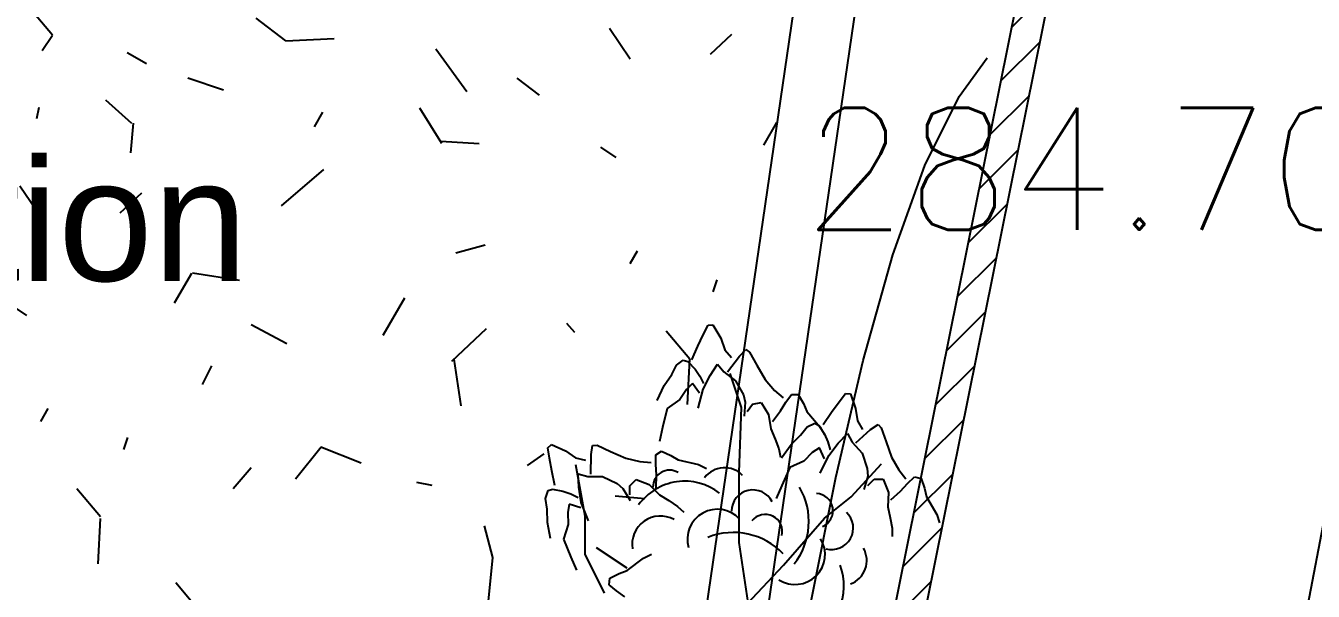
# Model space of a CAD drawing. Extents: x 524954 to 526204, y 9523489 to 9524010.
# Drawn here: x 525779.21 to 525789.76, y 9523773.38 to 9523778.02 of the extents above; entities that cross this region are included whole.
import ezdxf
from ezdxf.enums import TextEntityAlignment as Align

# ---------------------------------------------------------------- set-up
doc = ezdxf.new("R2010")
doc.units = 0
doc.header["$PDMODE"] = 33
doc.header["$PDSIZE"] = 0.1
for name, pattern in [('ACAD_ISO12W100', [21, 12, -3, 0, -3, 0, -3]), ('AXES2', [28.575000000000003, 19.05, -3.175, 3.175, -3.175]), ('CACHE2', [4.762499999999999, 3.175, -1.5875])]:
    doc.linetypes.add(name, pattern=pattern)
for name, color, linetype in [('Arbre', 34, 'ACAD_ISO12W100'), ('Axe_Piste', 3, 'AXES2'), ('Bati', 6, 'Continuous'), ('Cloture', 7, 'Continuous'), ('CN_05_00', 6, 'Continuous'), ('Murs', 1, 'Continuous'), ('TopoAlt', 3, 'Continuous'), ('TOPOJIS', 7, 'Continuous'), ('Toponomie', 7, 'CACHE2')]:
    doc.layers.add(name, color=color, linetype=linetype)
doc.styles.add('Simplex 1.0', font='Simplex.shx', dxfattribs={"width": 0.99, "height": 1})
doc.styles.get("Standard").update_dxf_attribs({"font": 'arial.ttf'})

# ---------------------------------------------------------------- blocks, each defined once
blk = doc.blocks.new('TCPOINT M')
at = {"color": 0}
blk.add_point((0, 0), dxfattribs=at)
at = {"layer": 'TopoAlt', "style": 'Simplex 1.0', "width": 0.99}
blk.add_attdef('ALT', (0.15, 0.15), '', height=1, dxfattribs=at)
blk = doc.blocks.new('v088')
at = {"linetype": 'Continuous'}
for p, q in [((-0.02388164970511752, 12.31839217695381), (0.01610720831365597, 12.39646204700421)), ((0.01610720831365597, 12.39646204700421), (0.05461550801555859, 12.39985978232255)), ((0.05461550801555859, 12.39985978232255), (0.1184329145320362, 12.29060451209676)), ((-0.06855796155264215, 12.22377086445135), (-0.02388164970511752, 12.31839217695381)), ((0.1184329145320362, 12.29060451209676), (0.1522085383334115, 12.19522062480792)), ((-0.1179217272283495, 12.11259810949628), (-0.06855796155264215, 12.22377086445135)), ((0.1522085383334115, 12.19522062480792), (0.2074139273872788, 12.13131362712119)), ((0.1746017505877262, 12.0154535299551), (0.2716580010741154, 12.14351411577212)), ((0.2716580010741154, 12.14351411577212), (0.324228662261703, 12.19656617844748)), ((0.324228662261703, 12.19656617844748), (0.3557057812213316, 12.17513675008746)), ((0.3557057812213316, 12.17513675008746), (0.4150264564583495, 12.06894282677041)), ((-0.2828103920109015, 11.99123214858616), (-0.242821533992128, 12.06930201863628)), ((-0.242821533992128, 12.06930201863628), (-0.1880978684386037, 12.11101701317688)), ((-0.1880978684386037, 12.11101701317688), (-0.1504979594068345, 12.09858098184611)), ((-0.1504979594068345, 12.09858098184611), (-0.09151350719491802, 12.03539165996233)), ((-0.09151350719491802, 12.03539165996233), (-0.05357737513861593, 11.97995102719801)), ((0.03171501870383509, 11.98440282672948), (0.09222525130496706, 12.0781158197326)), ((0.09222525130496706, 12.0781158197326), (0.1436515772013536, 12.01349114624264)), ((0.4150264564583495, 12.06894282677041), (0.4840582623762657, 11.95284718692449)), ((-0.3440382927340124, 11.90129817829444), (-0.2828103920109015, 11.99123214858616)), ((-0.05357737513861593, 11.97995102719801), (-0.02248170127643334, 11.91929602011641)), ((-0.02520687328797067, 11.87179472016851), (0.03171501870383509, 11.98440282672948)), ((0.1436515772013536, 12.01349114624264), (0.2395182703230603, 11.94164481573949)), ((0.2897397825626058, 11.72188760677471), (0.1968680283420099, 11.99979774922383)), ((0.2395182703230603, 11.94164481573949), (0.3047710130834957, 11.82483150009062)), ((0.4840582623762657, 11.95284718692449), (0.5601212490375929, 11.86157871075693)), ((-0.403303911640478, 11.78041435050744), (-0.3440382927340124, 11.90129817829444)), ((-0.1617800925504298, 11.86935020333294), (-0.2168852032014001, 11.78840963007048)), ((-0.1122708263989125, 11.91790556749368), (-0.1617800925504298, 11.86935020333294)), ((-0.05419476485712948, 11.8388824789605), (-0.1122708263989125, 11.91790556749368)), ((-0.06595862150106768, 11.71527369267466), (-0.02520687328797067, 11.87179472016851)), ((0.3047710130834957, 11.82483150009062), (0.320032766192071, 11.76508481250835)), ((0.5601212490375929, 11.86157871075693), (0.6304428907242254, 11.80054241628227)), ((0.6527358245750747, 11.76562289237836), (0.6993744182392447, 11.82929434738554)), ((0.6993744182392447, 11.82929434738554), (0.7544343068173021, 11.82800474049287)), ((0.7544343068173021, 11.82800474049287), (0.7959587794829304, 11.75366899417071)), ((1.088589468255918, 11.76760313659798), (1.142441950784132, 11.83684130165773)), ((1.142441950784132, 11.83684130165773), (1.180908009733344, 11.83299473693211)), ((1.180908009733344, 11.83299473693211), (1.223220674577306, 11.71375123044044)), ((-0.3202097442363083, 11.71397303801854), (-0.3571824292913561, 11.55816968632763)), ((-0.2168852032014001, 11.78840963007048), (-0.3202097442363083, 11.71397303801854)), ((0.2696995239097078, 11.19286188992731), (0.2897397825626058, 11.72188760677471)), ((0.320032766192071, 11.76508481250835), (0.3106126364622241, 11.64975174744882)), ((0.3343861286293759, 11.68950435827696), (0.3779633272574756, 11.74867911476952)), ((0.3779633272574756, 11.74867911476952), (0.4497655272604106, 11.76231495502662)), ((0.4497655272604106, 11.76231495502662), (0.5114299294109514, 11.6643967529356)), ((0.6075325671542942, 11.69439339194838), (0.6527358245750747, 11.76562289237836)), ((0.7959587794829304, 11.75366899417071), (0.8239930583090427, 11.68851728857447)), ((1.027043773937635, 11.68297871263633), (1.088589468255918, 11.76760313659798)), ((1.223220674577306, 11.71375123044044), (1.238607098156876, 11.61374054757658)), ((0.5114299294109514, 11.6643967529356), (0.5298985780314069, 11.54652937307361)), ((0.5418079351511551, 11.60752076856539), (0.6075325671542942, 11.69439339194838)), ((0.8239930583090427, 11.68851728857447), (0.9344038364173457, 11.56070329320073)), ((0.9578048678292816, 11.58296802977219), (1.027043773937635, 11.68297871263633)), ((1.238607098156876, 11.61374054757658), (1.280919763000838, 11.54065581779122)), ((-0.3571824292913561, 11.55816968632763), (-0.3824364797753788, 11.44374494076771)), ((0.5298985780314069, 11.54652937307361), (0.5653002606248947, 11.46320022972247)), ((0.7731677848744312, 11.49449704108491), (0.827020267402645, 11.56373520614466)), ((0.827020267402645, 11.56373520614466), (0.8885659617209285, 11.59450772394877)), ((0.8885659617209285, 11.59450772394877), (0.9231854147753893, 11.57527490032123)), ((0.9231854147753893, 11.57527490032123), (0.9693446855141019, 11.50219017053587)), ((0.9344038364173457, 11.56070329320073), (0.9699962415595564, 11.49698693921039)), ((0.9693446855141019, 11.50219017053587), (0.996270926778493, 11.44064513492737)), ((1.080896256465849, 11.42910544075079), (1.157828374363703, 11.50988329998711)), ((1.157828374363703, 11.50988329998711), (1.196294433312914, 11.43679857020174)), ((1.227067280472056, 11.43295200547641), (1.346312063213873, 11.54065581779122)), ((1.346312063213873, 11.54065581779122), (1.407857757532156, 11.58296802977219)), ((1.407857757532156, 11.58296802977219), (1.434783998796547, 11.55604207669342)), ((1.434783998796547, 11.55604207669342), (1.47325005774519, 11.44064513492737)), ((-1.298698703886316, 11.39208034274503), (-1.269500844115896, 11.41741645799698)), ((-1.269500844115896, 11.41741645799698), (-1.153735510329739, 11.36635019770694)), ((-0.9433634507024635, 11.33707378459292), (-0.9318964024697607, 11.4108755635462)), ((-0.9318964024697607, 11.4108755635462), (-0.8938331369301977, 11.41197884694748)), ((-0.8938331369301977, 11.41197884694748), (-0.7835054125069973, 11.3607549747428)), ((0.5653002606248947, 11.46320022972247), (0.5962052119383543, 11.38293243328008)), ((0.6154569431834034, 11.30986193425912), (0.6962356669765768, 11.41756574657421)), ((0.6962356669765768, 11.41756574657421), (0.7731677848744312, 11.49449704108491)), ((0.996270926778493, 11.44064513492737), (1.015503956252815, 11.37525353459324)), ((1.003964138567994, 11.32909475788693), (1.080896256465849, 11.42910544075079)), ((1.196294433312914, 11.43679857020174), (1.277073157105519, 11.34832758151447)), ((1.47325005774519, 11.44064513492737), (1.519409328483903, 11.31370849898474)), ((-1.285302625694271, 11.30539378978312), (-1.298698703886316, 11.39208034274503)), ((-1.265996276989654, 11.20255201558763), (-1.285302625694271, 11.30539378978312)), ((-1.153735510329739, 11.36635019770694), (-1.070438279003838, 11.30890065488046)), ((-1.070438279003838, 11.30890065488046), (-0.9882439236946539, 11.28951438939993)), ((-0.94687203010551, 11.17642784076338), (-0.9433634507024635, 11.33707378459292)), ((-0.7835054125069973, 11.3607549747428), (-0.6595048878182297, 11.30720632679981)), ((-0.6595048878182297, 11.30720632679981), (-0.5443697688986049, 11.27789051070721)), ((-0.4130793756075946, 11.25448514140743), (-0.4126450998177233, 11.33340930758123)), ((-0.4126450998177233, 11.33340930758123), (-0.3672919656747808, 11.36465586962629)), ((-0.3672919656747808, 11.36465586962629), (-0.2900625585789385, 11.32879915908291)), ((-0.2900625585789385, 11.32879915908291), (-0.2291459795708306, 11.2924696127962)), ((-0.2291459795708306, 11.2924696127962), (-0.06475726895246225, 11.25369708183513)), ((0.5962052119383543, 11.38293243328008), (0.6091232381322698, 11.31491002447177)), ((0.869332932246607, 11.35217414624009), (0.8000940261388223, 11.28293598118034)), ((0.9270320206701399, 11.39063979349544), (0.869332932246607, 11.35217414624009)), ((0.9693446855141019, 11.30216880480816), (0.9270320206701399, 11.39063979349544)), ((0.9347252324602096, 11.18292529831649), (1.003964138567994, 11.32909475788693)), ((1.277073157105519, 11.34832758151447), (1.319385821949481, 11.22139094557184)), ((1.519409328483903, 11.31370849898474), (1.577108416907436, 11.20985125139526)), ((-1.240779657771895, 11.08355502015854), (-1.265996276989654, 11.20255201558763)), ((-0.9913894192118278, 10.83068988216041), (-1.068600082410853, 11.25196209715824)), ((-0.5443697688986049, 11.27789051070721), (-0.4516153022973413, 11.26969469115437)), ((-0.4079184883181597, 11.17028097609875), (-0.4130793756075946, 11.25448514140743)), ((-0.06475726895246225, 11.25369708183513), (0.001439365701116913, 11.22296275851227)), ((0.269346963803514, 10.61449631404429), (0.2696995239097078, 11.19286188992731)), ((0.6846958492917565, 11.2290840750228), (0.6193035490787224, 11.08291461545235)), ((0.8000940261388223, 11.28293598118034), (0.6846958492917565, 11.2290840750228)), ((1.188155711450918, 10.98817291474148), (1.437434262139163, 11.26079465560167)), ((1.319385821949481, 11.22139094557184), (1.323232427844232, 11.15984590996334)), ((1.577108416907436, 11.20985125139526), (1.634807505330969, 11.1367665216099)), ((-1.05034416171577, 11.17887082543774), (-0.9707898342298904, 11.15668694847528)), ((-1.044395505843454, 11.06747860488184), (-1.05034416171577, 11.17887082543774)), ((-0.9707898342298904, 11.15668694847528), (-0.8510048745307586, 11.15471679954425)), ((-0.8510048745307586, 11.15471679954425), (-0.729644377665295, 11.09837054011905)), ((-0.729644377665295, 11.09837054011905), (-0.6822430452064054, 11.05892815852144)), ((-0.6262914144116394, 11.00612816717216), (-0.6256995849048508, 11.07961472229647)), ((-0.6256995849048508, 11.07961472229647), (-0.5755390562660523, 11.13276934045359)), ((-0.5755390562660523, 11.13276934045359), (-0.4681664670994223, 11.08962307886571)), ((-0.4681664670994223, 11.08962307886571), (-0.3840814671906401, 11.0049854807923)), ((-0.4102050233478849, 11.0613711431958), (-0.4079184883181597, 11.17028097609875)), ((0.6193035490787224, 11.08291461545235), (0.5731442783400098, 10.97521080313754)), ((1.323232427844232, 11.15984590996334), (1.29245958068509, 11.04829553292262)), ((1.323232427844232, 11.08291461545235), (1.377084910373014, 11.13291995688456)), ((1.377084910373014, 11.13291995688456), (1.450170422376118, 11.13291995688456)), ((1.450170422376118, 11.13291995688456), (1.49248308722008, 11.02521614456947)), ((1.592494840487007, 11.03675583874605), (1.650193928910539, 11.09830087435455)), ((1.650193928910539, 11.09830087435455), (1.707893017334072, 11.1521527805121)), ((1.707893017334072, 11.1521527805121), (1.761745499862286, 11.14061308633552)), ((1.761745499862286, 11.14061308633552), (1.788671741126677, 11.0598352270992)), ((-1.316552696058579, 10.97523623193496), (-1.296692903206917, 11.04111801218579)), ((-1.303156617866534, 10.88854967897305), (-1.316552696058579, 10.97523623193496)), ((-1.296692903206917, 11.04111801218579), (-1.258944745100621, 11.05309651768607)), ((-1.258944745100621, 11.05309651768607), (-1.174110361968133, 11.03650786368746)), ((-1.174110361968133, 11.03650786368746), (-1.110868862570555, 11.0138511509814)), ((-1.110868862570555, 11.0138511509814), (-1.050109837279933, 10.98295921574419)), ((-1.024458942272304, 10.94288638648862), (-1.044395505843454, 11.06747860488184)), ((-0.6822430452064054, 11.05892815852144), (-0.622233403138921, 10.95998727920943)), ((-0.3840814671906401, 11.0049854807923), (-0.3065369526609629, 10.9582535481502)), ((0.9678798684240064, 10.81565968817074), (1.188155711450918, 10.98817291474148)), ((1.49248308722008, 11.02521614456947), (1.488636481324761, 10.9059726380778)), ((1.511716116694402, 10.96367110896097), (1.592494840487007, 11.03675583874605)), ((1.788671741126677, 11.0598352270992), (1.804058164706248, 10.99059706203946)), ((1.804058164706248, 10.99059706203946), (1.888683494394172, 10.8444276024693)), ((-1.300005543533871, 10.77979745798473), (-1.303156617866534, 10.88854967897305)), ((-1.122020803369992, 10.92917414992939), (-1.133645405319044, 10.86080998202533)), ((-1.028636121901627, 10.89922788617883), (-1.122020803369992, 10.92917414992939)), ((-0.9656713445775722, 10.79220939624975), (-1.024458942272304, 10.94288638648862)), ((-0.3065369526609629, 10.9582535481502), (-0.2344300474942429, 10.91136400359346)), ((-0.2344300474942429, 10.91136400359346), (-0.1840735797793513, 10.86384401137906)), ((1.488636481324761, 10.9059726380778), (1.507869510799651, 10.81750164939052)), ((-1.27711384470615, 10.64712762897472), (-1.300005543533871, 10.77979745798473)), ((-1.130809438419647, 10.76293298313573), (-1.170844131555668, 10.64204464473278)), ((-1.133645405319044, 10.86080998202533), (-1.130809438419647, 10.76293298313573)), ((-0.9911110822861247, 10.51975042452426), (-0.9913894192118278, 10.83068988216041)), ((0.6339126691318597, 10.42932803525019), (0.9678798684240064, 10.81565968817074)), ((1.507869510799651, 10.81750164939052), (1.523255934379222, 10.73287722542858)), ((1.888683494394172, 10.8444276024693), (1.911763129763244, 10.77518943740955)), ((-1.749226644808459, 10.4914713928693), (-1.816843961967152, 10.75125252355576)), ((1.523255934379222, 10.73287722542858), (1.523255934379222, 10.66363906036884)), ((-1.170844131555668, 10.64204464473278), (-1.109416506038201, 10.49416526597582)), ((0.3448157864568202, 10.12173183135616), (0.269346963803514, 10.61449631404429)), ((-1.805914598683671, 9.93058537592276), (-1.749226644808459, 10.4914713928693)), ((-1.109416506038201, 10.49416526597582), (-1.062764556803018, 10.38667394030313)), ((-0.8351681806942679, 10.19962584833848), (-0.9911110822861247, 10.51975042452426)), ((-0.6479768888857507, 10.3845963423592), (-0.5140484069789863, 10.4875046465429)), ((-0.5140484069789863, 10.4875046465429), (-0.4483979299902785, 10.51938893641733)), ((-0.7912196539228944, 10.32314164834588), (-0.7146274307694966, 10.36033998653295)), ((-0.7146274307694966, 10.36033998653295), (-0.6479768888857507, 10.3845963423592)), ((0.3358138216691486, 10.11215383047755), (0.6339126691318597, 10.42932803525019)), ((-0.7956609782661417, 10.26824602871869), (-0.7912196539228944, 10.32314164834588)), ((-0.7347655246900331, 10.21803690270048), (-0.7956609782661417, 10.26824602871869)), ((-0.6662422187059747, 10.16882783087453), (-0.7347655246900331, 10.21803690270048))]:
    blk.add_line(p, q, dxfattribs=at)
for centre, major_axis, ratio, start_param, end_param in [((-0.3004866941807904, 11.07166927582881), (0.09643079192484663, 0.09643079192484662), 0.9999999999995056, 0.2546188458769953, 2.377017854425879), ((0.1501318912903571, 11.02370237332821), (0.1445235812907073, 0.1445235812907073), 0.9999999999985031, 6.263619140453069, 7.998732605019734), ((-0.1756245301857007, 10.65091106861018), (0.3297591285095949, 0.3297591285095949), 0.9999999999996348, 0.1268195826475035, 1.733702470469662), ((0.38290899013532, 10.86977967407819), (-0.1245689576807693, 0.1245689576807693), 0.9999999999951734, 4.396234954201377, 7.060093904657625), ((0.2754025945506555, 10.78566933182032), (0.399509975534703, 0.399509975534703), 0.9999999999996598, 4.836334671158693, 6.022049145779193), ((0.8987337206900747, 10.87574492010816), (0.09896111125330734, 0.09896111125330732), 0.9999999999973873, 4.31770980212153, 7.031285901925234), ((0.09107291395764605, 10.64117990447244), (0.174055232184351, 0.174055232184351), 0.9999999999976874, 6.236162735253971, 8.918901439464719), ((-0.3757275959259232, 10.59980609811362), (0.1640595439282165, 0.1640595439282164), 0.9999999999999419, 0.2822972295031942, 2.520720550278853), ((0.4834189699926128, 10.70508622439405), (-0.09896111125336728, 0.09896111125336728), 0.9999999999951494, 3.680741408477212, 6.394317508281069), ((1.028731876012898, 10.73317329588946), (-0.1245689576805518, 0.1245689576805518), 0.9999999999984769, 2.081137078948785, 4.744996029403482), ((0.2225553482179521, 10.13184502275692), (-0.3995099755347553, 0.3995099755347554), 0.9999999999999484, 4.689978164618018, 5.875692639238421), ((0.7276154238098798, 10.51694417612282), (-0.1740552321842241, 0.1740552321842241), 0.9999999999994211, 1.793125870932537, 4.475864575143325), ((1.111385953690842, 10.46662934353975), (-0.1445235812907148, 0.1445235812907148), 0.9999999999999667, 2.713294705377328, 4.448408169943667), ((0.6623460054879615, 10.25817376571979), (-0.3297591285096772, 0.3297591285096772), 0.9999999999991367, 2.695139532748474, 4.302022420570912)]:
    blk.add_ellipse(centre, major_axis=major_axis, ratio=ratio, start_param=start_param, end_param=end_param, dxfattribs=at)

msp = doc.modelspace()

# ---------------------------------------------------------------- hatches: boundary and pattern name
at = {"layer": 'Cloture'}
h = msp.add_hatch(dxfattribs=at)
h.set_pattern_fill('HAIE', color=256, scale=5, angle=15, style=0)
h.set_pattern_definition([(124.29004622, (3.381051070442589, 0.9251848176874035), (-50.97739362458995, 74.33912388246408), [0.301695, -105.6464055]), (176.565051177, (0.9113334464618712, 4.967638634135934), (-4.829629131449577, -1.294095225506694), [0.31565, -15.49573830085]), (121.927513064, (0.5961567569780435, 4.986714912756636), (-36.14175445728171, 57.60879780680651), [0.3423, -119.8658528015]), (126.250505507, (2.105814893892798, 0.5642514002280054), (-16.12973439041408, 21.55995520625376), [0.432475, -96.133564579]), (43.4429286244, (0.7057381298387513, 3.202273285041691), (45.36134909261737, 43.21282226917126), [0.3888, -136.0846406395]), (98.65980825409997, (0.7637192421502405, 2.819745585894136), (-1.294095225514484, 4.829629131446886), [0.3869, -44.89002569069999]), (43.07248693589999, (2.796797342042518, 5.694137445877463), (53.7265121303314, 50.63064185198616), [0.242085, -84.757915]), (84.4439547804, (4.179350669309915, 1.360244765819285), (0.9473434549149, 15.78298261987056), [0.2435, -42.4765187266]), (137.905242923, (4.188920660693065, 1.598852006415472), (-13.54154393942736, 11.90069694330452), [0.28825, -100.9540336565]), (150, (4.308634642746574, 2.088055468689495), (-4.829629131448431, -1.294095225513431), [0.181385, -6.889682811850001]), (171.250505507, (3.770084687041172, 5.144048935667085), (-86.3327326815529, 13.10188031209648), [0.38935, -136.1756528375]), (59.99999999999999, (3.244519634989863, 4.958810856260323), (-1.294095225513431, 4.829629131448431), [0.28211, -6.78895781185]), (63.36646066339999, (3.469973117207283, 4.282000766681245), (23.45464211608926, 47.69569963023379), [0.1714, -60.036572894]), (49.6951535312, (3.726039220082047, 3.43646460485342), (39.23762473573125, 46.74835617502983), [0.22525, -78.83169150399998]), (143.290163192, (1.40904704394589, 5.366548930918952), (-25.78899265325101, 18.97176475527611), [0.2306, -120.806584369]), (87.2553283749, (2.619813423972998, 2.829987080106705), (5.33730895892387, 115.3105074703237), [0.3739, -130.870147484]), (130.346175942, (2.637789388113455, 3.2033620454073), (-7.417819582490695, 8.365163037386113), [0.2996, -104.819380208]), (130.016893478, (3.537955975391965, 2.324392128318347), (-7.417819582450556, 8.365163037384754), [0.4398, -82.32492678599999]), (56.18592516569999, (3.453239372792118, 2.198164765025202), (3.535533905946413, 6.123724356976588), [0.15135, -52.9993790635]), (78.4349488229, (3.410728599663313, 1.640872907765479), (-1.294095225510869, 4.829629131446293), [0.09556499999999998, -11.0847748875]), (146.185925166, (2.123776373224828, 1.48787177422384), (-6.123724356995099, 3.53553390591435), [0.30285, -52.8478790635]), (174.44395478, (2.26642994653672, 2.056830017877404), (-15.78298261986395, 0.9473434550250874), [0.2435099999999999, -42.47650872659999]), (34.7988763545, (1.307779721487424, 2.330901853374843), (47.94953954367025, 33.55356400626493), [0.16695, -132.686352556]), (131.565051177, (1.694033269991241, 3.422621057780541), (-6.123724356953708, 3.535533905941405), [0.09556499999999998, -11.0847748875]), (59.99999999999999, (2.14754057457175, 3.986511485693731), (-1.294095225513431, 4.829629131448431), [0.120925, -6.950142811850001]), (71.309932474, (2.828938394988467, 3.756119813033136), (2.241438680420707, 10.95335348839877), [0.102895, -17.9248613773]), (146.185925166, (2.033041619757048, 4.855641875420348), (-6.123724356995099, 3.53553390591435), [0.15155, -52.9991790635]), (15, (0.7197987768714169, 4.075155177513418), (-1.294095225512603, 4.829629131445341), [0.25, -4.75]), (161.309932474, (0.1098595779319551, 0.5796860750756505), (-10.95335348839877, 2.241438680420707), [0.30785, -17.7199063773]), (158.130102354, (-0.05441561108351833, 2.349369011302909), (-17.07707784534551, 5.776972586399362), [0.35612, -24.64388]), (51.3843518158, (-0.5947144018365721, 2.219504363647021), (15.43623084924646, 19.66526829636495), [0.3360849999999999, -117.668152212]), (151.73570459, (-0.6025335525178799, 3.293682345690791), (-96.6854944860793, 51.73891336129115), [0.3328799999999999, -116.3932953]), (40.7099537808, (-0.7085006027221096, 4.460100799975535), (8.365163037375371, 7.417819582465319), [0.4588, -149.3744406375]), (142.405356631, (0.6215636205457739, 0.9818274622427452), (-65.1195292457162, 49.84422645409259), [0.305, -106.699672795]), (59.99999999999999, (0.8546168096720301, 0.2776208061835445), (-1.294095225513431, 4.829629131448431), [0.141055, -6.93001281185]), (168.434948823, (0.52583221973479, 2.165741236087262), (-4.829629131444034, -1.294095225519298), [0.127175, -11.0531648875]), (182.471192291, (1.015574092023331, 0.9988861364595003), (-25.44224088274294, -1.640846996183646), [0.3943999999999999, -45.70332228644999]), (59.99999999999999, (0.1247639297058761, 3.398077980541993), (-1.294095225513431, 4.829629131448431), [0.353555, -6.717512811850001])])
h.paths.add_polyline_path([(525786.1115883152, 9523782.30260285), (525784.0728724598, 9523768.338434523), (525769.9150500031, 9523770.671083229), (525771.9157899431, 9523784.375135818)])
at = {"layer": 'Murs'}
h = msp.add_hatch(dxfattribs=at)
h.set_pattern_fill('_U', color=256, scale=0.25, angle=45, style=0, pattern_type=0)
h.set_pattern_definition([(45, (0, 0), (-0.1767766952966369, 0.1767766952966369), [])])
h.paths.add_polyline_path([(525783.6327234835, 9523757.45378245), (525785.5895671047, 9523768.273192206), (525789.8449815873, 9523789.398988618), (525789.599904148, 9523789.448355092), (525785.3439998754, 9523768.320127143), (525783.3867148048, 9523757.498276608)])

# ---------------------------------------------------------------- linework, layer by layer
at = {"layer": 'Axe_Piste', "ltscale": 0.25, "flags": 128}
msp.add_lwpolyline([(525779.4172465308, 9523709.079685567), (525782.8660475314, 9523728.966787554), (525785.8586720435, 9523748.540524181), (525786.6318028904, 9523757.103496227), (525790.2978727976, 9523776.291422121), (525792.154774937, 9523786.207229761)], dxfattribs=at)
at = {"layer": 'Bati', "flags": 128}
for points in [[(525786.67857565, 9523782.725125467), (525784.4940594077, 9523767.76229853), (525769.3493740881, 9523770.25754317), (525771.4932673256, 9523784.942123152)], [(525786.1115883152, 9523782.30260285), (525784.0728724598, 9523768.338434523), (525769.9150500031, 9523770.671083229), (525771.9157899431, 9523784.375135818)]]:
    msp.add_lwpolyline(points, close=True, dxfattribs=at)
at = {"layer": 'Cloture', "flags": 128}
for points in [[(525783.3867148048, 9523757.498276608), (525785.3439998754, 9523768.320127143), (525789.599904148, 9523789.448355092)], [(525783.6327234835, 9523757.45378245), (525785.5895671047, 9523768.273192206), (525789.8449815873, 9523789.398988618), (525789.8449815873, 9523789.398988618)]]:
    msp.add_lwpolyline(points, dxfattribs=at)
at = {"layer": 'CN_05_00', "elevation": 284.9999999995034, "flags": 128}
msp.add_lwpolyline([(525778.6716571065, 9523767.755083064), (525779.7827919871, 9523767.608251672), (525780.8448887464, 9523767.475677887), (525781.8143151476, 9523767.368355187), (525782.6474389543, 9523767.297277046), (525783.3120785814, 9523767.273783572), (525783.8218550502, 9523767.310601395), (525784.2018400334, 9523767.420803772), (525784.4771052044, 9523767.617463963), (525784.6727222357, 9523767.913655229), (525784.8137628005, 9523768.322450826), (525784.9252985718, 9523768.856924014), (525785.0324012224, 9523769.530148052), (525785.1559276973, 9523770.346190378), (525785.2998760303, 9523771.273095144), (525785.4640295268, 9523772.269900683), (525785.6481714924, 9523773.295645325), (525785.8520852326, 9523774.309367402), (525786.0755540532, 9523775.27010524), (525786.3183612596, 9523776.136897178), (525786.5802901575, 9523776.868781544), (525786.8613889309, 9523777.435031852), (525787.0931087276, 9523777.750907863)], dxfattribs=at)

# ---------------------------------------------------------------- block references
at = {"layer": 'Arbre'}
msp.add_blockref('v088', (525784.7896142215, 9523763.16230707), dxfattribs=at)
at = {"layer": 'TOPOJIS'}
ref = msp.add_blockref('TCPOINT M', (525790.2978727976, 9523776.291422121, 284.7), dxfattribs=at)
ref.add_attrib('ALT', '284.70', dxfattribs={"layer": 'TopoAlt', "height": 1, "style": 'Simplex 1.0', "width": 0.99}).set_placement((525790.2478727975, 9523776.341422122, 284.7), align=Align.RIGHT)

# ---------------------------------------------------------------- texts
at = {"layer": 'Toponomie', "insert": (525756.4789255, 9523776.922111375, -286.9999999994561), "char_height": 1, "width": 42.6829767363455, "attachment_point": 1}
msp.add_mtext('\\pi18.34;Fondation', dxfattribs=at)

doc.saveas('drawing.dxf')
